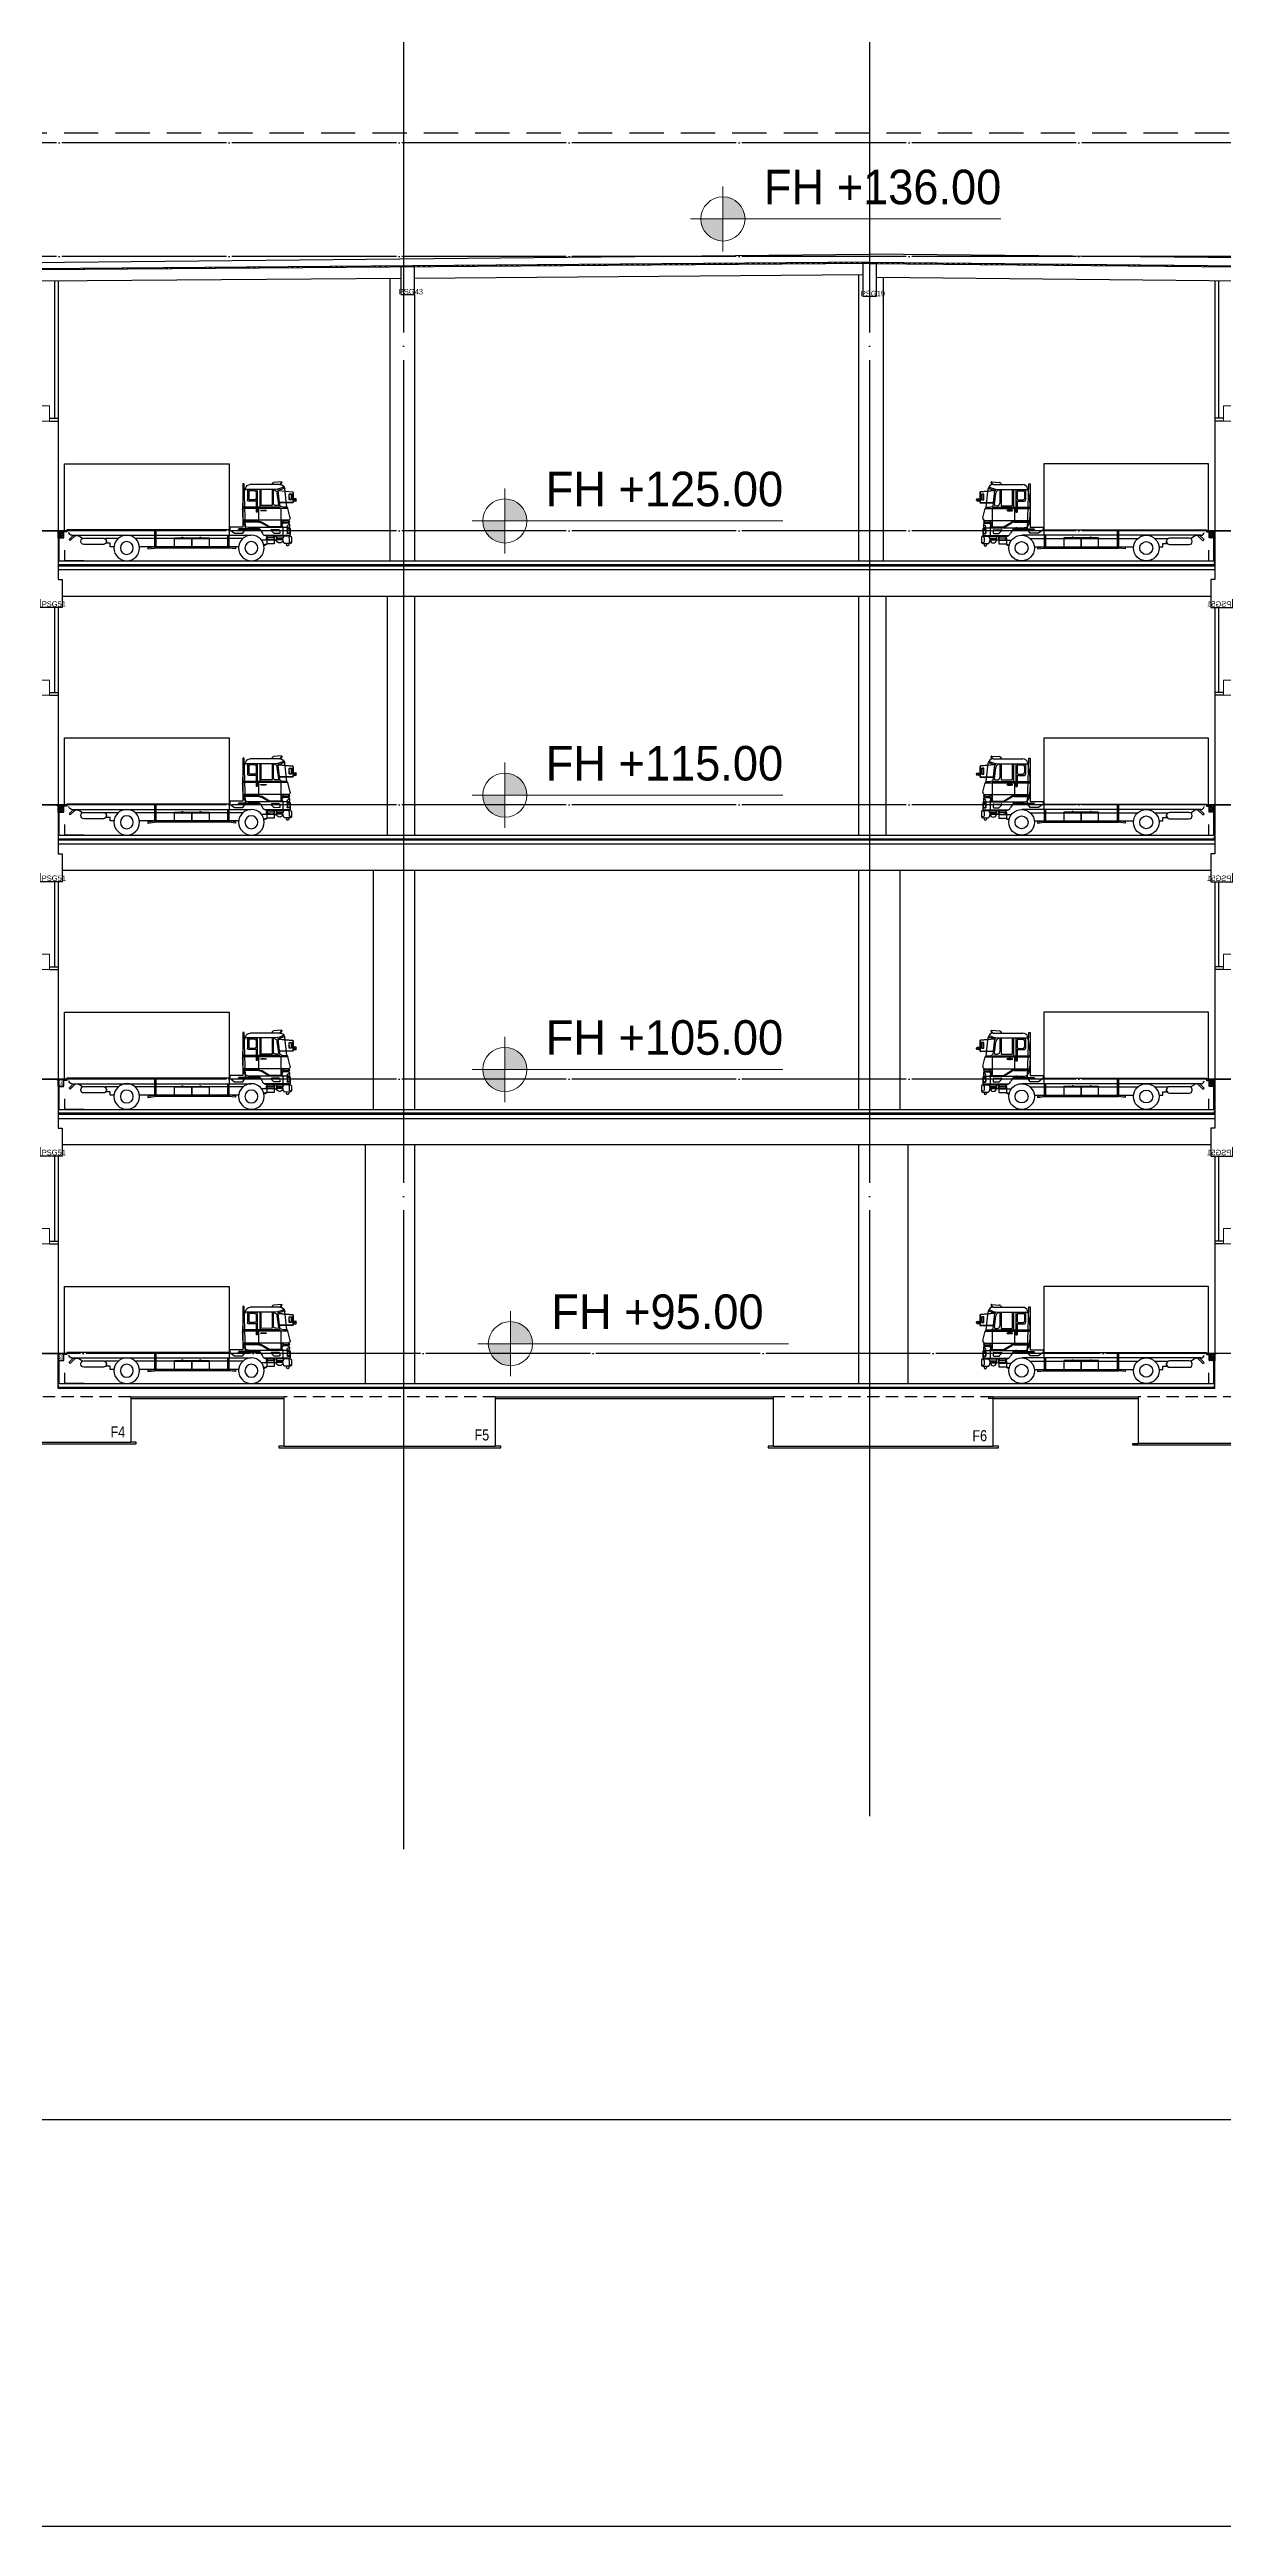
# Model space of a CAD drawing. Header units: millimetres. Extents: x 4754612 to 5801174, y 2368242 to 2777223.
# Drawn here: x 5508827 to 5551649, y 2368242 to 2458563 of the extents above; entities that cross this region are included whole.
import ezdxf
from ezdxf.enums import TextEntityAlignment as Align

# ---------------------------------------------------------------- set-up
doc = ezdxf.new("R2010")
doc.units = ezdxf.units.MM
doc.header["$LTSCALE"] = 1000
for name, pattern in [('03 단지-0902$0$HIDDEN', [0.375, 0.25, -0.125]), ('ACAD_ISO12W100', [21, 12, -3, 0, -3, 0, -3]), ('CEN', [6.2, 6, -0.1, 0, -0.1]), ('HID', [0.345, 0.225, -0.12]), ('HIDDEN', [2, 1, -1])]:
    doc.linetypes.add(name, pattern=pattern)
doc.layers.get('DEFPOINTS').update_dxf_attribs({"color": 151})
for name, color, linetype in [('253', 253, 'Continuous'), ('8', 8, 'Continuous'), ('A-ELE-8', 8, 'Continuous'), ('A-FIN-4', 9, 'Continuous'), ('A-FIN-5', 8, 'Continuous'), ('A-INSUL', 8, 'Continuous'), ('A-TEX-SYM', 3, 'Continuous'), ('A-중심선', 10, 'CEN'), ('COMM', 7, 'Continuous'), ('CON', 2, 'Continuous'), ('DOOR', 4, 'Continuous'), ('ELE-06', 6, 'Continuous'), ('ELE-3', 6, 'Continuous'), ('ELE-8', 8, 'Continuous'), ('HAT', 252, 'Continuous'), ('KZ_횡단_암선2', 8, 'ACAD_ISO12W100'), ('OHD Frame', 6, 'Continuous'), ('PIR판넬', 4, 'Continuous'), ('X_단면도(창고동)$0$BOLT', 8, 'Continuous'), ('X_단면도(창고동)$0$dockseal', 50, 'Continuous'), ('X_단면도(창고동)$0$EL1', 7, 'Continuous')]:
    doc.layers.add(name, color=color, linetype=linetype)
doc.layers.add('Guide-line', color=151, linetype='Continuous', plot=False)
doc.layers.add('박스', color=6, linetype='Continuous', lineweight=15)
doc.styles.add('A.NARROW', font='ARIALN.TTF')
doc.styles.get("Standard").update_dxf_attribs({"font": 'arial.ttf'})
doc.styles.add('돋움', font='')
doc.styles.get('돋움').set_extended_font_data('Dotum')
doc.dimstyles.new('ISO-25', dxfattribs={"dimtxt": 2.5, "dimasz": 2.5, "dimexe": 1.25, "dimexo": 0.625, "dimtad": 1, "dimtxsty": 'Standard', "dimcen": 2.5, "dimadec": 0, "dimazin": 0, "dimtfac": 1, "dimtmove": 0, "dimatfit": 3, "dimfxl": 0, "dimarcsym": 0})

# ---------------------------------------------------------------- blocks, each defined once
blk = doc.blocks.new('xxxxxxxx')
at = {"layer": 'DEFPOINTS', "linetype": 'ByBlock'}
for points in [[(44842066, -10941107), (45346066, -10941107), (45346066, -11297507), (44842066, -11297507)], [(44856466, -10955083), (45292815, -10955083), (45292815, -11282683), (44856466, -11282683)]]:
    blk.add_lwpolyline(points, close=True, dxfattribs=at)
blk = doc.blocks.new('zw$9FEC')
at = {"layer": 'CON'}
blk.add_lwpolyline([(150, -1780), (150, -2800), (-650, -2800), (-650, -470), (-620, -470), (-620, 0), (0, 0), (0, -1780)], close=True, dxfattribs=at)
at = {"layer": 'DEFPOINTS', "style": 'A.NARROW'}
blk.add_text('PSG51', height=200, dxfattribs=at).set_placement((-596, -2672, 0), align=Align.MIDDLE_LEFT)
blk = doc.blocks.new('*D74')
at = {"layer": 'DEFPOINTS', "color": 0, "transparency": 16777216}
for p in [(5543075, 2409375), (5543237, 2409435), (5543237, 2409375)]:
    blk.add_point(p, dxfattribs=at)
at = {"layer": 'Guide-line', "color": 0, "lineweight": -2, "transparency": 16777216}
for p, q in [((5543236, 2409435), (5543074, 2409435)), ((5543236, 2409375), (5543074, 2409375)), ((5543075, 2409433), (5543075, 2409378))]:
    blk.add_line(p, q, dxfattribs=at)
at = {"layer": 'Guide-line', "color": 0, "transparency": 16777216}
for points in [[(5543075, 2409433), (5543076, 2409433), (5543075, 2409435)], [(5543075, 2409378), (5543076, 2409378), (5543075, 2409375)]]:
    blk.add_solid(points, dxfattribs=at)
at = {"layer": 'Guide-line', "color": 0, "transparency": 16777216, "insert": (5543074, 2409405), "char_height": 2.5, "attachment_point": 5, "rotation": 90}
blk.add_mtext('60', dxfattribs=at)
blk = doc.blocks.new('2_5EH')
at = {"layer": 'COMM', "color": 9}
for p, q in [((21458, 15024), (15459, 15016)), ((15459, 15016), (15462, 12409)), ((13104, 13678), (13123, 13692)), ((13106, 13702), (13123, 13715)), ((13122, 13965), (13123, 13715)), ((13122, 13849), (13183, 13849)), ((13122, 13831), (13183, 13831)), ((13123, 13692), (13123, 13614)), ((13131, 13965), (13131, 13849)), ((13131, 13831), (13132, 13614)), ((13658, 14041), (13146, 13992)), ((13660, 14032), (13147, 13983)), ((13149, 13596), (13608, 13597)), ((13149, 13587), (13609, 13588)), ((13183, 13892), (13183, 13716)), ((13192, 13893), (13192, 13716)), ((13254, 13910), (13201, 13910)), ((13254, 13902), (13201, 13901)), ((13201, 13707), (13254, 13707)), ((13201, 13698), (13254, 13698)), ((13263, 13716), (13263, 13893)), ((13272, 13716), (13272, 13893)), ((13355, 13429), (13426, 14094)), ((13569, 14250), (13532, 14317)), ((13597, 14253), (13542, 14353)), ((13550, 14356), (13842, 14334)), ((13604, 14253), (14693, 14255)), ((13604, 14062), (13659, 14041)), ((13604, 13482), (13615, 13581)), ((13618, 13606), (13668, 14025)), ((13652, 13528), (13703, 13940)), ((13777, 14075), (13781, 14075)), ((13781, 14075), (14871, 14077)), ((13850, 14075), (13850, 13575)), ((13877, 14311), (13909, 14254)), ((13894, 14075), (13895, 13486)), ((14300, 14076), (14300, 13486)), ((14344, 14076), (14345, 13430)), ((14434, 14023), (14434, 13248)), ((14478, 14067), (14746, 14068)), ((14478, 13987), (14478, 13741)), ((14479, 13651), (14746, 13652)), ((14479, 13651), (14479, 13248)), ((14523, 14032), (14701, 14032)), ((14523, 13696), (14701, 13696)), ((14746, 13987), (14746, 13741)), ((14790, 14023), (14791, 13696)), ((13236, 13042), (13321, 13384)), ((13250, 12651), (13329, 12651)), ((13258, 12797), (13258, 12727)), ((13276, 12682), (14748, 12684)), ((13284, 12923), (13284, 12896)), ((13291, 12950), (14940, 12952)), ((13302, 12941), (13474, 12941)), ((13302, 12879), (13474, 12879)), ((13303, 12842), (13525, 12842)), ((13355, 13429), (13321, 13384)), ((13321, 13384), (14964, 13386)), ((13354, 13427), (13451, 13427)), ((13492, 12923), (13492, 12897)), ((13499, 12683), (13499, 12397)), ((13578, 13384), (13623, 13429)), ((13578, 13384), (13579, 12683)), ((13579, 12710), (13983, 12710)), ((13623, 13429), (14963, 13431)), ((13674, 13485), (13761, 13486)), ((13895, 13486), (14300, 13486)), ((13983, 12710), (14281, 12888)), ((13990, 12683), (14289, 12861)), ((14102, 13309), (14102, 13309)), ((14121, 13314), (14121, 13314)), ((14121, 13304), (14121, 13304)), ((14159, 13320), (14159, 13320)), ((14159, 13298), (14159, 13298)), ((14212, 13296), (14212, 13296)), ((14265, 13320), (14265, 13320)), ((14265, 13299), (14265, 13299)), ((14302, 13315), (14302, 13315)), ((14302, 13304), (14302, 13304)), ((14321, 13309), (14321, 13309)), ((14390, 13385), (14345, 13430)), ((14373, 12913), (14935, 12912)), ((14380, 12886), (14935, 12886)), ((14390, 13385), (14390, 12913)), ((14434, 13248), (14479, 13248)), ((14471, 12684), (14748, 12684)), ((13187, 12326), (13187, 12147)), ((13231, 12638), (13232, 12415)), ((13232, 12397), (14172, 12398)), ((13232, 12370), (14080, 12371)), ((13232, 12103), (13430, 12103)), ((13249, 12615), (13249, 12500)), ((13250, 12464), (13330, 12464)), ((13267, 12633), (13312, 12633)), ((13267, 12482), (13312, 12482)), ((13276, 12316), (13277, 12159)), ((13278, 12103), (13278, 12058)), ((13330, 12615), (13330, 12500)), ((13347, 12633), (13348, 12482)), ((13367, 12103), (13367, 12058)), ((13487, 12305), (13733, 12305)), ((13492, 12287), (13731, 12287)), ((13495, 12269), (13729, 12269)), ((13497, 12251), (13728, 12252)), ((13497, 12233), (13728, 12234)), ((13526, 12397), (13526, 12371)), ((13608, 12579), (13608, 12499)), ((13634, 12606), (13903, 12612)), ((13634, 12472), (13820, 12472)), ((13818, 12223), (13728, 12223)), ((13818, 12223), (14276, 12223)), ((13823, 12223), (13823, 12089)), ((13823, 12089), (14091, 12089)), ((13827, 12309), (14074, 12309)), ((13846, 12491), (13928, 12577)), ((14091, 12223), (14091, 12089)), ((14172, 12398), (14172, 12397)), ((14313, 12595), (15140, 12596)), ((14353, 12639), (15114, 12640)), ((21200, 12416), (14668, 12408)), ((14957, 12291), (18884, 12296)), ((15112, 11990), (15565, 11991)), ((15228, 11960), (15474, 11991)), ((15228, 11960), (15228, 11912)), ((15228, 11912), (15474, 11942)), ((15427, 11942), (16434, 11943)), ((15473, 12409), (15474, 11991)), ((15474, 11942), (18181, 11946)), ((15516, 12409), (15517, 11991)), ((15565, 11991), (18730, 11995)), ((16822, 12293), (16822, 12315)), ((18137, 12611), (18137, 11994)), ((18175, 12403), (18175, 12412)), ((18180, 12611), (18181, 11994)), ((18426, 11964), (18181, 11994)), ((18426, 11915), (18181, 11946)), ((18426, 11964), (18426, 11915)), ((19937, 12201), (19937, 12184)), ((20764, 12309), (20044, 12308)), ((20044, 12077), (20764, 12078)), ((20810, 12298), (20980, 12406)), ((20871, 12185), (20871, 12202))]:
    blk.add_line(p, q, dxfattribs=at)
for points in [[(15462, 12607), (21307, 12615), (21386, 12615), (21386, 12539), (21462, 12539), (21458, 15024)], [(13837, 12370), (13831, 12334), (13827, 12306), (13824, 12286), (13822, 12272), (13821, 12262), (13822, 12256), (13822, 12252), (13824, 12250), (13825, 12248), (13827, 12247), (13829, 12246), (13833, 12244), (13838, 12243), (13845, 12243), (13854, 12242), (13866, 12241), (13881, 12241), (13898, 12241), (13916, 12241), (13936, 12241), (13955, 12241), (13975, 12241), (13993, 12242), (14009, 12243), (14022, 12244), (14034, 12245), (14043, 12247), (14051, 12249), (14057, 12252), (14062, 12255), (14066, 12259), (14069, 12263), (14072, 12269), (14074, 12275), (14075, 12283), (14075, 12294), (14074, 12307), (14071, 12325), (14065, 12346), (14057, 12372)], [(19504, 12297), (19937, 12297), (19998, 12297)], [(19659, 11996), (19796, 11996), (19796, 12120), (19937, 12120), (19937, 12217)], [(21066, 12407), (21254, 12219), (21302, 12257), (21151, 12407), (20980, 12406)]]:
    blk.add_lwpolyline(points, dxfattribs=at)
for points in [[(14858, 12630), (14911, 14278), (14959, 14278), (14960, 12705), (15438, 12706), (15438, 12607), (15259, 12482), (14961, 12482), (14858, 12630)], [(16189, 12292), (17458, 12294), (17458, 12315), (16189, 12314)], [(16822, 11992), (16822, 12293), (16189, 12292), (16189, 11992)], [(16495, 12314), (16528, 12314), (16528, 12335), (16495, 12335)], [(17458, 11993), (17458, 12294), (16822, 12293), (16822, 11992)], [(17153, 12315), (17186, 12315), (17186, 12336), (17153, 12336)]]:
    blk.add_lwpolyline(points, close=True, dxfattribs=at)
for centre, radius in [((13055, 13694), 51.6), ((13055, 13694), 16), ((13621, 13593), 13), ((13621, 13593), 4.06), ((13671, 14038), 13), ((13671, 14038), 4.06), ((14648, 11941), 467), ((14648, 11941), 235), ((19195, 11947), 467), ((19195, 11947), 235)]:
    blk.add_circle(centre, radius, dxfattribs=at)
for centre, radius, start, end in [((13149, 13966), 26.8, 95.41153, 180.06997), ((13149, 13614), 26.8, 180.06994, 270.07002), ((13149, 13966), 17.8, 95.41153, 180.06997), ((13149, 13614), 17.8, 180.06994, 270.07002), ((13201, 13893), 17.8, 90.06994, 180.07002), ((13201, 13716), 17.8, 180.06994, 270.07002), ((13201, 13893), 8.92, 90.06994, 180.07002), ((13201, 13716), 8.92, 180.06994, 270.07002), ((13254, 13893), 17.8, 0.06994, 90.07002), ((13254, 13893), 8.92, 0.06994, 90.07002), ((13254, 13716), 17.8, 270.06994, 0.07002), ((13254, 13716), 8.92, 270.06994, 0.07002), ((13604, 14075), 178, 90.06998, 173.85333), ((13855, 14928), 902, 242.18445, 253.85811), ((13855, 14928), 857, 242.05714, 264.74043), ((13555, 14330), 26.8, 90.06998, 208.86494), ((13866, 13903), 167, 95.438, 167.15269), ((13761, 13575), 89.2, 270.06998, 0.06998), ((13838, 14289), 44.6, 29.24203, 85.62956), ((14478, 14023), 44.6, 90.06998, 180.06998), ((14478, 13696), 44.6, 180.06998, 270.06998), ((14523, 13987), 44.6, 90.06998, 180.06998), ((14523, 13741), 44.6, 180.06998, 270.06998), ((14693, 14076), 178, 13.83978, 90.06998), ((14701, 13987), 44.6, 0.06998, 90.06998), ((14701, 13741), 44.6, 270.06998, 0.06998), ((14746, 14023), 44.6, 0.06998, 90.06998), ((14746, 13696), 44.6, 270.06998, 0.06998), ((11558, 13304), 3408, 0.82882, 13.83978), ((13276, 12638), 44.6, 90.06998, 180.06998), ((13260, 12623), 29.7, 110.05576, 167.16385), ((13324, 13032), 88.7, 173.74753, 248.20378), ((13302, 12905), 44.6, 90.06998, 180.06998), ((13331, 12911), 72.9, 184.65651, 251.82825), ((13303, 12797), 44.6, 90.06998, 180.06998), ((13282, 12725), 57.2, 311.86134, 114.86806), ((13303, 12727), 44.6, 180.06998, 270.06998), ((13302, 12923), 17.8, 90.06998, 180.06998), ((13302, 12896), 17.8, 180.06998, 270.06998), ((13330, 12633), 17.8, 0.06998, 90.06998), ((13471, 13612), 186, 263.84491, 315.6634), ((13474, 12923), 17.8, 0.06998, 90.06998), ((13474, 12897), 17.8, 270.06998, 0.06998), ((13413, 12762), 111, 314.15559, 45.98437), ((13461, 12896), 83.6, 319.86319, 40.27677), ((13413, 12762), 138, 324.70074, 35.43922), ((13697, 13524), 44.6, 174.5202, 238.8959), ((14147, 13188), 129, 101.37435, 110.28096), ((14147, 13430), 129, 249.85901, 258.76562), ((14186, 12994), 327, 94.80336, 101.3743), ((14185, 13625), 327, 258.76566, 265.3366), ((14212, 12679), 643, 90.06998, 94.80332), ((14211, 13939), 643, 265.33664, 270.06998), ((14212, 12679), 643, 85.33664, 90.06998), ((14211, 13939), 643, 270.06999, 274.80332), ((14238, 12994), 327, 78.76566, 85.3366), ((14237, 13625), 327, 274.80336, 281.3743), ((14373, 12735), 178, 89.93434, 120.75735), ((14380, 12708), 178, 89.93434, 120.75735), ((14277, 13188), 129, 69.85901, 78.76562), ((14276, 13430), 129, 281.37435, 290.28096), ((14471, 12506), 178, 90.06998, 136.18248), ((14748, 12863), 178, 270.06998, 351.20449), ((11498, 13366), 3468, 351.20449, 359.79751), ((13232, 12326), 44.6, 90.06998, 180.06998), ((13232, 12147), 44.6, 180.06998, 270.06998), ((13209, 12290), 147, 261.56635, 297.40638), ((13268, 12499), 39.4, 203.90396, 242.71589), ((13276, 12415), 44.6, 180.06998, 270.06998), ((13204, 12298), 77.6, 32.45116, 68.87032), ((13267, 12615), 17.8, 90.06998, 180.06998), ((13267, 12500), 17.8, 180.06998, 270.06998), ((13232, 12316), 44.6, 0.06998, 32.45116), ((13323, 12058), 44.6, 180.06998, 270.06998), ((13312, 12615), 17.8, 0.06998, 90.06998), ((13312, 12500), 17.8, 270.06998, 0.06998), ((13323, 12058), 44.6, 270.06998, 0.06998), ((13330, 12482), 17.8, 270.06998, 0.06998), ((13430, 12148), 44.6, 270.06998, 331.69208), ((13265, 12237), 232, 331.69208, 35.24224), ((13613, 12241), 116, 183.68338, 356.45658), ((13634, 12579), 26.8, 90.06998, 180.06998), ((13634, 12499), 26.8, 180.06998, 270.06998), ((14228, 12238), 500, 164.54456, 181.72641), ((14282, 12238), 482, 163.95463, 179.65149), ((13818, 12241), 17.8, 179.65149, 270.06998), ((13820, 12499), 26.8, 270.06998, 341.98267), ((13903, 12586), 26.8, 341.98267, 90.06998), ((14260, 12303), 285, 228.36574, 255.67648), ((14244, 12529), 473, 248.34133, 264.12535), ((13785, 12237), 321, 0.70976, 24.66515), ((14080, 12550), 178, 270.06998, 336.88758), ((14088, 12241), 17.8, 270.06998, 0.70976), ((14702, 12284), 498, 136.18248, 156.88758), ((20044, 12201), 107, 90.06998, 180.06998), ((20044, 12184), 107, 180.06998, 270.06998), ((20764, 12202), 107, 0.06998, 90.06998), ((20764, 12185), 107, 270.06998, 0.06998), ((21200, 12523), 107, 270.06998, 0.06998)]:
    blk.add_arc(centre, radius, start, end, dxfattribs=at)
at = {"layer": 'DEFPOINTS'}
for p in [(21462, 11869), (20745, 11480)]:
    blk.add_line(p, (21462, 11480), dxfattribs=at)
blk = doc.blocks.new('방화셔터 기본')
at = {"layer": '253', "lineweight": 18}
blk.add_lwpolyline([(5542539, 8101757), (5542539, 8102312), (5541884, 8102312), (5541884, 8101757)], close=True, dxfattribs=at)
blk = doc.blocks.new('A$C27682B79')
at = {"layer": '8'}
blk.add_line((427, 4000), (427, 0), dxfattribs=at)
at = {"layer": 'PIR판넬'}
for p, q in [((302, 7200), (302, 4100)), ((427, 7200), (427, 4100)), ((117, 4100), (427, 4100)), ((117, 4000), (427, 4000)), ((427, 4100), (427, 4000))]:
    blk.add_line(p, q, dxfattribs=at)
at = {"layer": 'HAT', "xscale": -1}
blk.add_blockref('방화셔터 기본', (5542000, -8097757), dxfattribs=at)
blk = doc.blocks.new('X_단면도(창고동)$0$g')
at = {"layer": 'X_단면도(창고동)$0$EL1'}
for p, q in [((21530180, -50956222), (21530245, -50956222)), ((21530180, -50956222), (21530180, -50956472)), ((21530180, -50956472), (21530180, -50956467)), ((21530180, -50956472), (21530185, -50956472)), ((21530185, -50956247), (21530185, -50956472)), ((21530240, -50956227), (21530205, -50956227)), ((21530245, -50956222), (21530245, -50956222))]:
    blk.add_line(p, q, dxfattribs=at)
for centre, radius, start, end in [((21530205, -50956247), 20, 90, 180), ((21530240, -50956222), 5, 270, 0)]:
    blk.add_arc(centre, radius, start, end, dxfattribs=at)
blk = doc.blocks.new('A$C537C4FB2')
at = {"layer": 'X_단면도(창고동)$0$EL1', "ltscale": 0.002}
blk.add_hatch(color=9, dxfattribs=at).paths.add_polyline_path([(202, -249, -0.414214), (194, -257), (2, -257), (2, -262), (194, -262, 0.414214), (207, -249), (207, -15, 0.414214), (194, -2), (2, -2), (2, -7), (194, -7, -0.414214), (202, -15)])
h = blk.add_hatch(dxfattribs=at)
h.set_pattern_fill('AR-HBONE', color=9, scale=0.1, angle=-90, style=0)
h.set_pattern_definition([(315, (50950959.985, 21380502.153), (14.3684097937, -4e-15), [30.48, -10.16]), (45, (50950967.169, 21380494.969), (14.3684097937, -4e-15), [30.48, -10.16])])
h.paths.add_polyline_path([(2, -257), (32, -257), (32, -7), (2, -7)])
h = blk.add_hatch(dxfattribs=at)
h.set_pattern_fill('AR-SAND', color=9, angle=-90, style=0)
h.set_pattern_definition([(307.5, (-21386669.396, 50948742.176), (48.941323733, 1.600031296), [0, -38.608, 0, -43.18, 0, -41.275]), (277.5, (-21386669.396, 50948742.176), (71.68251006, -44.95232831), [0, -20.828, 0, -34.798, 0, -13.335]), (237.5, (-21386669.396, 50948773.42), (0.143718468, -79.099237024), [0, -12.7, 0, -45.72, 0, -59.69]), (227.5, (-21386669.396, 50948773.42), (22.292932326, -76.35564525), [0, -6.35, 0, -29.972, 0, -34.29])])
h.paths.add_polyline_path([(194, -7, -0.414214), (202, -15), (202, -249, -0.414214), (194, -257), (32, -257), (32, -7)])
at = {"layer": 'X_단면도(창고동)$0$BOLT', "color": 9}
for p, q in [((23, -264), (12, -264)), ((22, -8), (14, -5)), ((22, -8), (14, -5)), ((22, -10), (14, -6)), ((22, -10), (14, -6)), ((22, -12), (14, -8)), ((22, -12), (14, -8)), ((22, -14), (14, -10)), ((22, -14), (14, -10)), ((22, -15), (14, -12)), ((22, -15), (14, -12)), ((22, -17), (14, -14)), ((22, -17), (14, -14)), ((22, -19), (14, -16)), ((22, -19), (14, -16)), ((22, -21), (14, -17)), ((22, -21), (14, -17)), ((22, -23), (14, -19)), ((22, -23), (14, -19)), ((17, -22), (14, -21)), ((17, -22), (14, -21)), ((22, -241), (14, -245)), ((22, -241), (14, -245)), ((17, -242), (14, -243)), ((17, -242), (14, -243)), ((22, -243), (14, -247)), ((22, -243), (14, -247)), ((22, -245), (14, -248)), ((22, -245), (14, -248)), ((22, -247), (14, -250)), ((22, -247), (14, -250)), ((22, -249), (14, -252)), ((22, -249), (14, -252)), ((22, -250), (14, -254)), ((22, -250), (14, -254)), ((22, -252), (14, -256)), ((22, -252), (14, -256)), ((22, -254), (14, -258)), ((22, -254), (14, -258)), ((22, -256), (14, -259)), ((22, -256), (14, -259)), ((15, -5), (15, -4)), ((15, -6), (15, -5)), ((15, -8), (15, -7)), ((15, -10), (15, -9)), ((15, -12), (15, -11)), ((15, -14), (15, -13)), ((15, -16), (15, -15)), ((15, -17), (15, -16)), ((15, -19), (15, -18)), ((15, -21), (15, -20)), ((15, -26), (15, -22)), ((15, -238), (15, -242)), ((15, -243), (15, -244)), ((15, -245), (15, -246)), ((15, -247), (15, -248)), ((15, -248), (15, -249)), ((15, -250), (15, -251)), ((15, -252), (15, -253)), ((15, -254), (15, -255)), ((15, -256), (15, -257)), ((15, -258), (15, -259)), ((15, -259), (15, -260)), ((22, -6), (16, -4)), ((22, -258), (16, -260)), ((21, -5), (21, -4)), ((21, -7), (21, -6)), ((21, -9), (21, -8)), ((21, -11), (21, -10)), ((21, -13), (21, -12)), ((21, -15), (21, -14)), ((21, -16), (21, -15)), ((21, -18), (21, -17)), ((21, -20), (21, -19)), ((21, -22), (21, -21)), ((21, -26), (21, -23)), ((21, -238), (21, -241)), ((21, -242), (21, -243)), ((21, -244), (21, -245)), ((21, -246), (21, -247)), ((21, -248), (21, -249)), ((21, -249), (21, -250)), ((21, -251), (21, -252)), ((21, -253), (21, -254)), ((21, -255), (21, -256)), ((21, -257), (21, -258)), ((21, -259), (21, -260))]:
    blk.add_line(p, q, dxfattribs=at)
for points in [[(13, 0), (22, 0), (27, -3), (9, -3)], [(9, -3), (27, -3), (27, -4), (9, -4)], [(9, -261), (27, -261), (27, -260), (9, -260)], [(13, -264), (22, -264), (27, -261), (9, -261)], [(14, -5), (15, -5), (21, -8), (22, -8), (21, -7), (15, -5)], [(14, -6), (15, -7), (21, -10), (22, -10), (21, -9), (15, -6)], [(14, -8), (15, -9), (21, -12), (22, -12), (21, -11), (15, -8)], [(14, -10), (15, -11), (21, -14), (22, -14), (21, -13), (15, -10)], [(14, -12), (15, -13), (21, -15), (22, -15), (21, -15), (15, -12)], [(14, -14), (15, -15), (21, -17), (22, -17), (21, -16), (15, -14)], [(14, -16), (15, -16), (21, -19), (22, -19), (21, -18), (15, -16)], [(14, -17), (15, -18), (21, -21), (22, -21), (21, -20), (15, -17)], [(14, -19), (15, -20), (21, -23), (22, -23), (21, -22), (15, -19)], [(14, -21), (15, -22), (16, -22), (17, -22), (16, -22), (15, -21)], [(14, -245), (15, -244), (21, -241), (22, -241), (21, -242), (15, -245)], [(14, -243), (15, -242), (16, -242), (17, -242), (16, -242), (15, -243)], [(14, -247), (15, -246), (21, -243), (22, -243), (21, -244), (15, -247)], [(14, -248), (15, -248), (21, -245), (22, -245), (21, -246), (15, -248)], [(14, -250), (15, -249), (21, -247), (22, -247), (21, -248), (15, -250)], [(14, -252), (15, -251), (21, -249), (22, -249), (21, -249), (15, -252)], [(14, -254), (15, -253), (21, -250), (22, -250), (21, -251), (15, -254)], [(14, -256), (15, -255), (21, -252), (22, -252), (21, -253), (15, -256)], [(14, -258), (15, -257), (21, -254), (22, -254), (21, -255), (15, -258)], [(14, -259), (15, -259), (21, -256), (22, -256), (21, -257), (15, -259)]]:
    blk.add_lwpolyline(points, close=True, dxfattribs=at)
for points in [[(15, -4), (14, -5), (15, -4)], [(15, -6), (14, -6), (15, -6)], [(15, -8), (14, -8), (15, -7)], [(15, -10), (14, -10), (15, -9)], [(15, -12), (14, -12), (15, -11)], [(15, -13), (14, -14), (15, -13)], [(15, -15), (14, -16), (15, -15)], [(15, -17), (14, -17), (15, -17)], [(15, -19), (14, -19), (15, -18)], [(15, -21), (14, -21), (15, -20)], [(15, -243), (14, -243), (15, -244)], [(15, -245), (14, -245), (15, -246)], [(15, -247), (14, -247), (15, -247)], [(15, -249), (14, -248), (15, -249)], [(15, -251), (14, -250), (15, -251)], [(15, -252), (14, -252), (15, -253)], [(15, -254), (14, -254), (15, -255)], [(15, -256), (14, -256), (15, -257)], [(15, -258), (14, -258), (15, -258)], [(15, -260), (14, -259), (15, -260)], [(15, -4), (21, -6), (22, -6), (21, -5), (17, -4)], [(21, -24), (17, -22), (15, -24), (17, -26), (18, -31)], [(15, -26), (18, -31), (21, -26)], [(21, -240), (17, -242), (15, -241), (17, -238), (18, -233)], [(15, -238), (18, -233), (21, -238)], [(15, -260), (21, -258), (22, -258), (21, -259), (17, -260)], [(21, -7), (22, -6), (21, -7)], [(21, -8), (22, -8), (21, -9)], [(21, -8), (22, -8), (21, -9)], [(21, -10), (22, -10), (21, -11)], [(21, -10), (22, -10), (21, -11)], [(21, -12), (22, -12), (21, -13)], [(21, -12), (22, -12), (21, -13)], [(21, -14), (22, -14), (21, -14)], [(21, -14), (22, -14), (21, -14)], [(21, -16), (22, -15), (21, -16)], [(21, -16), (22, -15), (21, -16)], [(21, -18), (22, -17), (21, -18)], [(21, -18), (22, -17), (21, -18)], [(21, -19), (22, -19), (21, -20)], [(21, -19), (22, -19), (21, -20)], [(21, -21), (22, -21), (21, -22)], [(21, -21), (22, -21), (21, -22)], [(21, -23), (22, -23), (21, -24)], [(21, -23), (22, -23), (21, -24)], [(21, -241), (22, -241), (21, -241)], [(21, -241), (22, -241), (21, -241)], [(21, -243), (22, -243), (21, -242)], [(21, -243), (22, -243), (21, -242)], [(21, -245), (22, -245), (21, -244)], [(21, -245), (22, -245), (21, -244)], [(21, -246), (22, -247), (21, -246)], [(21, -246), (22, -247), (21, -246)], [(21, -248), (22, -249), (21, -248)], [(21, -248), (22, -249), (21, -248)], [(21, -250), (22, -250), (21, -250)], [(21, -250), (22, -250), (21, -250)], [(21, -252), (22, -252), (21, -251)], [(21, -252), (22, -252), (21, -251)], [(21, -254), (22, -254), (21, -253)], [(21, -254), (22, -254), (21, -253)], [(21, -256), (22, -256), (21, -255)], [(21, -256), (22, -256), (21, -255)], [(21, -257), (22, -258), (21, -257)]]:
    blk.add_lwpolyline(points, dxfattribs=at)
at = {"layer": 'X_단면도(창고동)$0$dockseal', "color": 9}
for p, q in [((2, -7), (194, -7)), ((2, -257), (194, -257)), ((32, -257), (32, -7)), ((202, -249), (202, -15))]:
    blk.add_line(p, q, dxfattribs=at)
for points in [[(2, -262), (194, -262, 0.414214), (207, -249), (207, -15, 0.414214), (194, -2), (2, -2)], [(2, -257), (194, -257, 0.414214), (202, -249), (202, -15, 0.414214), (194, -7), (2, -7)]]:
    blk.add_lwpolyline(points, format="xyb", dxfattribs=at)
for centre, start, end in [((194, -15), 0, 90), ((194, -249), 270, 0)]:
    blk.add_arc(centre, 8.33, start, end, dxfattribs=at)
at = {"layer": 'X_단면도(창고동)$0$EL1', "color": 9, "ltscale": 0.002}
for p, q in [((250, 0), (0, 0)), ((2, -2), (2, -7)), ((2, -257), (2, -262))]:
    blk.add_line(p, q, dxfattribs=at)
blk.add_lwpolyline([(52, -2), (52, 0), (0, 0), (0, -264), (52, -264), (52, -262), (2, -262), (2, -2)], close=True, dxfattribs=at)
at = {"layer": 'X_단면도(창고동)$0$EL1', "color": 9}
blk.add_lwpolyline([(32, -257), (2, -257), (2, -7), (32, -7)], dxfattribs=at)
at = {"layer": 'X_단면도(창고동)$0$EL1', "color": 9, "xscale": -1}
blk.add_blockref('X_단면도(창고동)$0$g', (21530180, 50956222), dxfattribs=at)

msp = doc.modelspace()

# ---------------------------------------------------------------- hatches: boundary and pattern name
at = {"layer": '박스', "ltscale": 0.1}
h = msp.add_hatch(dxfattribs=at)
h.set_pattern_fill('ANSI31', color=256, scale=1.006801)
h.set_pattern_definition([(45, (5371586.90654, 2392006.27452), (-0.08898951466, 0.08898951466), [])])
h.paths.add_polyline_path([(5533391.298, 2453190.859), (5533391.298, 2452385.418), (5534196.739, 2452385.418, 0.414213562)])
h.paths.add_polyline_path([(5533391.298, 2452385.418), (5532585.857, 2452385.418, 0.414213562), (5533391.298, 2451579.976)])
h = msp.add_hatch(dxfattribs=at)
h.set_pattern_fill('ANSI31', color=256, scale=1.006801)
h.set_pattern_definition([(45, (5363629.48975, 2380993.02964), (-0.08898951466, 0.08898951466), [])])
h.paths.add_polyline_path([(5525433.881, 2442177.614), (5525433.881, 2441372.173), (5526239.322, 2441372.173, 0.414213562)])
h.paths.add_polyline_path([(5525433.881, 2441372.173), (5524628.44, 2441372.173, 0.414213562), (5525433.881, 2440566.732)])
h = msp.add_hatch(dxfattribs=at)
h.set_pattern_fill('ANSI31', color=256, scale=1.006801)
h.set_pattern_definition([(45, (5363629.48975, 2370993.02964), (-0.08898951466, 0.08898951466), [])])
h.paths.add_polyline_path([(5525433.881, 2432177.614), (5525433.881, 2431372.173), (5526239.322, 2431372.173, 0.414213562)])
h.paths.add_polyline_path([(5525433.881, 2431372.173), (5524628.44, 2431372.173, 0.414213562), (5525433.881, 2430566.732)])
h = msp.add_hatch(dxfattribs=at)
h.set_pattern_fill('ANSI31', color=256, scale=1.006801)
h.set_pattern_definition([(45, (5363629.48975, 2360993.02964), (-0.08898951466, 0.08898951466), [])])
h.paths.add_polyline_path([(5525433.881, 2422177.614), (5525433.881, 2421372.173), (5526239.322, 2421372.173, 0.414213562)])
h.paths.add_polyline_path([(5525433.881, 2421372.173), (5524628.44, 2421372.173, 0.414213562), (5525433.881, 2420566.732)])
h = msp.add_hatch(dxfattribs=at)
h.set_pattern_fill('ANSI31', color=256, scale=1.006801)
h.set_pattern_definition([(45, (5363833.98201, 2350993.02964), (-0.08898951466, 0.08898951466), [])])
h.paths.add_polyline_path([(5525638.373, 2412177.614), (5525638.373, 2411372.173), (5526443.814, 2411372.173, 0.414213562)])
h.paths.add_polyline_path([(5525638.373, 2411372.173), (5524832.932, 2411372.173, 0.414213562), (5525638.373, 2410566.732)])

# ---------------------------------------------------------------- linework, layer by layer
at = {"layer": '8'}
for p, q in [((5509138.509, 2445015.382), (5509138.509, 2441015.382)), ((5551338.509, 2445015.382), (5551338.509, 2441015.382))]:
    msp.add_line(p, q, dxfattribs=at)
at = {"layer": 'A-ELE-8'}
for p, q in [((5521238.508, 2450209.808), (5521238.508, 2439915.382)), ((5522138.51, 2449635.376), (5522138.51, 2439915.382)), ((5538338.509, 2450342.259), (5538338.509, 2439915.382)), ((5538338.509, 2449665.382), (5538338.509, 2439915.382)), ((5539238.509, 2450260.527), (5539238.509, 2439915.382)), ((5521138.509, 2438635.382), (5521138.509, 2429915.382)), ((5522138.51, 2438635.382), (5522138.51, 2429915.382)), ((5538338.509, 2438635.382), (5538338.509, 2429915.382)), ((5539338.509, 2438635.382), (5539338.509, 2429915.382)), ((5520638.508, 2428615.382), (5520638.508, 2419915.382)), ((5522138.51, 2428615.382), (5522138.51, 2419915.382)), ((5538338.509, 2428615.382), (5538338.509, 2419915.382)), ((5539838.509, 2428615.382), (5539838.509, 2419915.382)), ((5520338.509, 2418615.382), (5520338.509, 2409915.382)), ((5522138.509, 2418615.382), (5522138.509, 2409915.382)), ((5538338.509, 2418615.382), (5538338.509, 2409915.382)), ((5540138.509, 2418615.382), (5540138.509, 2409915.382))]:
    msp.add_line(p, q, dxfattribs=at)
for points in [[(5509288.509, 2438635.382), (5551188.509, 2438635.382)], [(5509288.509, 2428635.382), (5551188.509, 2428635.382)], [(5509288.509, 2418635.382), (5551188.509, 2418635.382)]]:
    msp.add_lwpolyline(points, dxfattribs=at)
at = {"layer": 'A-FIN-4'}
for p, q in [((5538739.748, 2450805.381), (5452038.509, 2450133.822)), ((5452608.616, 2450244.083), (5538738.509, 2451105.382)), ((5538736.968, 2450805.384), (5608438.509, 2450133.924)), ((5607868.402, 2450414.083), (5538738.509, 2451105.382))]:
    msp.add_line(p, q, dxfattribs=at)
at = {"layer": 'A-FIN-5', "linetype": 'HIDDEN', "ltscale": 0.1}
for p, q in [((5538739.903, 2450785.382), (5452029.488, 2450113.751)), ((5538736.775, 2450785.385), (5608447.469, 2450113.837))]:
    msp.add_line(p, q, dxfattribs=at)
at = {"layer": 'A-중심선', "ltscale": 5}
for p, q in [((5521738.509, 2478240.763), (5521738.509, 2392942.802)), ((5538738.509, 2478240.763), (5538738.509, 2394142.802))]:
    msp.add_line(p, q, dxfattribs=at)
at = {"layer": 'A-중심선', "color": 4, "linetype": '03 단지-0902$0$HIDDEN', "ltscale": 5}
msp.add_line((5707480.986, 2455515.382), (5390179.76, 2455515.382), dxfattribs=at)
at = {"layer": 'A-중심선'}
for p, q in [((5707480.986, 2455165.382), (5390179.76, 2455165.382)), ((5707480.986, 2451015.382), (5390179.76, 2451015.382)), ((5707480.986, 2441015.382), (5390179.76, 2441015.382)), ((5707480.986, 2431015.382), (5390179.76, 2431015.382)), ((5707480.986, 2421015.382), (5390179.76, 2421015.382)), ((5714557.715, 2411015.382), (5390179.76, 2411015.382))]:
    msp.add_line(p, q, dxfattribs=at)
at = {"layer": 'CON'}
for p, q in [((5538740.058, 2450765.382), (5452238.509, 2450095.369)), ((5538736.582, 2450765.386), (5608238.509, 2450095.849)), ((5521638.509, 2450212.907), (5463644.587, 2449763.705)), ((5538488.509, 2450343.421), (5522138.509, 2450216.78)), ((5538990.058, 2450262.921), (5596838.509, 2449705.646)), ((5508488.509, 2411015.382), (5509138.509, 2411015.382)), ((5551738.509, 2411015.382), (5551338.509, 2411015.382)), ((5511788.509, 2409435.382), (5517386.527, 2409435.382)), ((5511788.509, 2409435.382), (5511788.509, 2407785.382)), ((5517386.527, 2407635.382), (5517386.527, 2409435.382)), ((5525086.527, 2409435.382), (5525086.527, 2407635.382)), ((5525086.527, 2409435.382), (5535236.527, 2409435.382)), ((5535236.527, 2407635.382), (5535236.527, 2409435.382)), ((5543236.527, 2409435.382), (5543236.527, 2407635.382)), ((5543236.527, 2409435.382), (5548538.509, 2409435.382)), ((5548538.509, 2409435.382), (5548538.509, 2407735.382)), ((5504988.509, 2407785.382), (5511788.509, 2407785.382)), ((5517386.527, 2407635.382), (5525086.527, 2407635.382)), ((5535236.527, 2407635.382), (5543236.527, 2407635.382)), ((5555538.509, 2407735.382), (5548538.509, 2407735.382))]:
    msp.add_line(p, q, dxfattribs=at)
for points in [[(5521638.509, 2449635.376), (5522138.509, 2449635.376), (5522138.509, 2450635.376), (5521638.509, 2450635.376)], [(5538490.058, 2449565.382), (5538990.058, 2449565.382), (5538990.058, 2450765.382), (5538490.058, 2450765.382)]]:
    msp.add_lwpolyline(points, close=True, dxfattribs=at)
for points in [[(5551338.509, 2439765.382), (5551338.509, 2441015.382), (5608638.509, 2441015.382)], [(5509138.509, 2439735.382), (5551338.509, 2439735.382)], [(5551338.509, 2439585.382), (5509138.509, 2439585.382)], [(5551338.509, 2431015.382), (5608638.509, 2431015.382)], [(5551338.509, 2429735.382), (5509138.509, 2429735.382)], [(5551338.509, 2429585.382), (5509138.509, 2429585.382)], [(5551338.509, 2421015.382), (5608638.509, 2421015.382)], [(5509138.509, 2419735.382), (5551338.509, 2419735.382)], [(5509138.509, 2419585.382), (5551338.509, 2419585.382)], [(5551338.509, 2409735.382), (5509138.509, 2409735.382), (5509138.509, 2411015.382)], [(5551338.509, 2409735.382), (5551338.509, 2411015.382)]]:
    msp.add_lwpolyline(points, dxfattribs=at)
at = {"layer": 'ELE-06'}
for p, q in [((5511788.509, 2409375.382), (5517386.527, 2409375.382)), ((5525086.527, 2409375.382), (5535236.527, 2409375.382)), ((5543236.527, 2409375.382), (5548538.509, 2409375.382)), ((5504788.509, 2407725.382), (5511988.509, 2407725.382)), ((5511988.509, 2407785.382), (5511788.509, 2407785.382)), ((5511988.509, 2407725.382), (5511988.509, 2407785.382)), ((5517386.527, 2407635.382), (5517186.527, 2407635.382)), ((5517186.527, 2407635.382), (5517186.527, 2407575.382)), ((5517186.527, 2407575.382), (5525286.527, 2407575.382)), ((5525286.527, 2407635.382), (5525086.527, 2407635.382)), ((5525286.527, 2407575.382), (5525286.527, 2407635.382)), ((5535236.527, 2407635.382), (5535036.527, 2407635.382)), ((5535036.527, 2407635.382), (5535036.527, 2407575.382)), ((5535036.527, 2407575.382), (5543436.527, 2407575.382)), ((5543436.527, 2407635.382), (5543236.527, 2407635.382)), ((5543436.527, 2407575.382), (5543436.527, 2407635.382)), ((5548338.509, 2407675.382), (5548338.509, 2407735.382)), ((5548338.509, 2407735.382), (5548538.509, 2407735.382)), ((5555738.509, 2407675.382), (5548338.509, 2407675.382))]:
    msp.add_line(p, q, dxfattribs=at)
at = {"layer": 'ELE-3', "ltscale": 1000}
for p, q in [((5509178.509, 2439915.382), (5509178.509, 2440751.416)), ((5551298.509, 2439915.382), (5551298.509, 2440751.416)), ((5509178.509, 2439915.382), (5551298.509, 2439915.382)), ((5509178.509, 2429915.382), (5509178.509, 2430751.416)), ((5551298.509, 2429915.382), (5551298.509, 2430751.416)), ((5509178.509, 2429915.382), (5551298.509, 2429915.382)), ((5509178.509, 2419915.382), (5509178.509, 2420751.416)), ((5551298.509, 2419915.382), (5551298.509, 2420751.416)), ((5509178.509, 2419915.382), (5551298.509, 2419915.382)), ((5509178.509, 2409915.382), (5509178.509, 2410751.416)), ((5551298.509, 2409915.382), (5551298.509, 2410751.416)), ((5509178.509, 2409915.382), (5551298.509, 2409915.382))]:
    msp.add_line(p, q, dxfattribs=at)
at = {"layer": 'ELE-8', "linetype": 'HID', "ltscale": 0.5}
for p, q in [((5509158.509, 2439750.382), (5509158.509, 2440751.416)), ((5551318.509, 2439750.382), (5551318.509, 2440751.416)), ((5509158.509, 2439750.382), (5551318.509, 2439750.382)), ((5509158.509, 2429750.382), (5509158.509, 2430751.416)), ((5551318.509, 2429750.382), (5551318.509, 2430751.416)), ((5509158.509, 2429750.382), (5551318.509, 2429750.382)), ((5509158.509, 2419750.382), (5509158.509, 2420751.416)), ((5551318.509, 2419750.382), (5551318.509, 2420751.416)), ((5509158.509, 2419750.382), (5551318.509, 2419750.382)), ((5509158.509, 2409750.382), (5509158.509, 2410751.416)), ((5551318.509, 2409750.382), (5551318.509, 2410751.416)), ((5509158.509, 2409750.382), (5551318.509, 2409750.382))]:
    msp.add_line(p, q, dxfattribs=at)
at = {"layer": 'ELE-8', "ltscale": 1000}
for p, q in [((5509158.509, 2439785.382), (5551318.509, 2439785.382)), ((5509178.509, 2429785.382), (5551318.509, 2429785.382)), ((5509158.509, 2419785.382), (5551318.509, 2419785.382)), ((5509158.509, 2409785.382), (5551318.509, 2409785.382))]:
    msp.add_line(p, q, dxfattribs=at)
at = {"layer": 'KZ_횡단_암선2', "linetype": 'HID', "ltscale": 2}
for p, q in [((5511788.509, 2409435.382), (5504988.509, 2409435.382)), ((5525086.527, 2409435.382), (5517386.527, 2409435.382)), ((5543236.527, 2409435.382), (5535236.527, 2409435.382)), ((5555538.509, 2409435.382), (5548538.509, 2409435.382))]:
    msp.add_line(p, q, dxfattribs=at)
at = {"layer": 'PIR판넬'}
for p, q in [((5509013.509, 2450115.118), (5509013.509, 2445115.382)), ((5509138.509, 2450116.086), (5509138.509, 2445115.382)), ((5551338.509, 2450143.964), (5551338.509, 2445115.382)), ((5551463.509, 2450142.759), (5551463.509, 2445115.382)), ((5508828.509, 2445115.382), (5509138.509, 2445115.382)), ((5508828.509, 2445015.382), (5509138.509, 2445015.382)), ((5509138.509, 2445115.382), (5509138.509, 2445015.382)), ((5551648.509, 2445115.382), (5551338.509, 2445115.382)), ((5551338.509, 2445115.382), (5551338.509, 2445015.382)), ((5551648.509, 2445015.382), (5551338.509, 2445015.382))]:
    msp.add_line(p, q, dxfattribs=at)
at = {"layer": '박스', "ltscale": 0.1}
for p, q in [((5533391.298, 2453573.803), (5533391.298, 2452385.418)), ((5532202.912, 2452385.418), (5543531.97, 2452385.418)), ((5533391.298, 2451197.032), (5533391.298, 2452385.418)), ((5525433.881, 2442560.559), (5525433.881, 2441372.173)), ((5524245.495, 2441372.173), (5535574.553, 2441372.173)), ((5525433.881, 2440183.787), (5525433.881, 2441372.173)), ((5525433.881, 2432560.559), (5525433.881, 2431372.173)), ((5524245.495, 2431372.173), (5535574.553, 2431372.173)), ((5525433.881, 2430183.787), (5525433.881, 2431372.173)), ((5525433.881, 2422560.559), (5525433.881, 2421372.173)), ((5524245.495, 2421372.173), (5535574.553, 2421372.173)), ((5525433.881, 2420183.787), (5525433.881, 2421372.173)), ((5525638.373, 2412560.559), (5525638.373, 2411372.173)), ((5524449.987, 2411372.173), (5535779.046, 2411372.173)), ((5525638.373, 2410183.787), (5525638.373, 2411372.173))]:
    msp.add_line(p, q, dxfattribs=at)
for centre in [(5533391.298, 2452385.418), (5525433.881, 2441372.173), (5525433.881, 2431372.173), (5525433.881, 2421372.173), (5525638.373, 2411372.173)]:
    msp.add_circle(centre, 805.441, dxfattribs=at)

# ---------------------------------------------------------------- block references
at = {"layer": '8', "xscale": -1, "rotation": 0.0784212291250519}
for p in [(5530856.564, 2428464.722), (5530856.564, 2418464.722), (5530856.564, 2408464.722), (5530856.564, 2398464.722)]:
    msp.add_blockref('2_5EH', p, dxfattribs=at)
at = {"layer": '8', "rotation": 359.9215787708748}
for p in [(5529620.598, 2428463.347), (5529620.598, 2418463.347), (5529620.598, 2408463.347), (5529620.598, 2398463.347)]:
    msp.add_blockref('2_5EH', p, dxfattribs=at)
at = {"layer": 'A-INSUL', "ltscale": 0.1}
for p in [(5509138.509, 2441015.416), (5509138.509, 2431015.416), (5509138.509, 2421015.416), (5509138.509, 2411015.416)]:
    msp.add_blockref('A$C537C4FB2', p, dxfattribs=at)
at = {"layer": 'A-INSUL', "ltscale": 0.1, "xscale": -1}
for p in [(5551333.509, 2441015.382), (5551333.509, 2431015.382), (5551333.509, 2421015.382), (5551333.509, 2411015.382)]:
    msp.add_blockref('A$C537C4FB2', p, dxfattribs=at)
at = {"layer": 'CON'}
for p in [(5509138.509, 2441015.382), (5509138.509, 2431015.382), (5509138.509, 2421015.382)]:
    msp.add_blockref('zw$9FEC', p, dxfattribs=at)
at = {"layer": 'CON', "xscale": -1}
for p in [(5551338.509, 2441015.382), (5551338.509, 2431015.382), (5551338.509, 2421015.382)]:
    msp.add_blockref('zw$9FEC', p, dxfattribs=at)
at = {"layer": 'DOOR'}
for p in [(5508711.723, 2431015.382), (5508711.723, 2421015.382), (5508711.723, 2411015.382)]:
    msp.add_blockref('A$C27682B79', p, dxfattribs=at)
at = {"layer": 'DOOR', "xscale": -1}
for p in [(5551765.295, 2431015.382), (5551765.295, 2421015.382), (5551765.295, 2411015.382)]:
    msp.add_blockref('A$C27682B79', p, dxfattribs=at)
at = {"layer": 'Guide-line'}
msp.add_blockref('xxxxxxxx', (-39544892.161, 13665748.774), dxfattribs=at)
at = {"layer": 'OHD Frame', "xscale": -1}
msp.add_blockref('방화셔터 기본', (11050712.064, -5656742.017), dxfattribs=at)
at = {"layer": 'PIR판넬'}
msp.add_blockref('방화셔터 기본', (9764.953, -5656742.017), dxfattribs=at)

# ---------------------------------------------------------------- texts
at = {"layer": 'A-TEX-SYM', "style": '돋움'}
for s, p in [('FH +136.00', (5534884.701, 2452921.534)), ('FH +125.00', (5526927.284, 2441908.289)), ('FH +115.00', (5526927.284, 2431908.289)), ('FH +105.00', (5526927.284, 2421908.289)), ('FH +95.00', (5527131.777, 2411908.289))]:
    msp.add_text(s, height=1260, dxfattribs=at).set_placement(p)
at = {"layer": 'Guide-line', "style": 'A.NARROW'}
for s, height, p in [('PSG43', 200, (5521567.581, 2449733.686, 0)), ('PSG19', 200, (5538419.13, 2449663.692, 0)), ('F4', 400, (5511051.292, 2408152.338)), ('F5', 400, (5524329.755, 2408042.943)), ('F6', 400, (5542491.294, 2408015.873))]:
    msp.add_text(s, height=height, dxfattribs=at).set_placement(p, align=Align.MIDDLE_LEFT)

# ---------------------------------------------------------------- dimensions: what is measured, and where the dimension line sits
at = {"layer": 'Guide-line'}
dim = msp.add_linear_dim(base=(5543075.455, 2409375.382), p1=(5543236.527, 2409435.382), p2=(5543236.527, 2409375.382), angle=90, dimstyle='ISO-25', override={"dimfxl": 1.5, "dimarcsym": 1}, dxfattribs=at)
dim.commit()
dim.dimension.update_dxf_attribs({"geometry": '*D74', "text_midpoint": (5543073.553, 2409405.382)})

doc.saveas('drawing.dxf')
